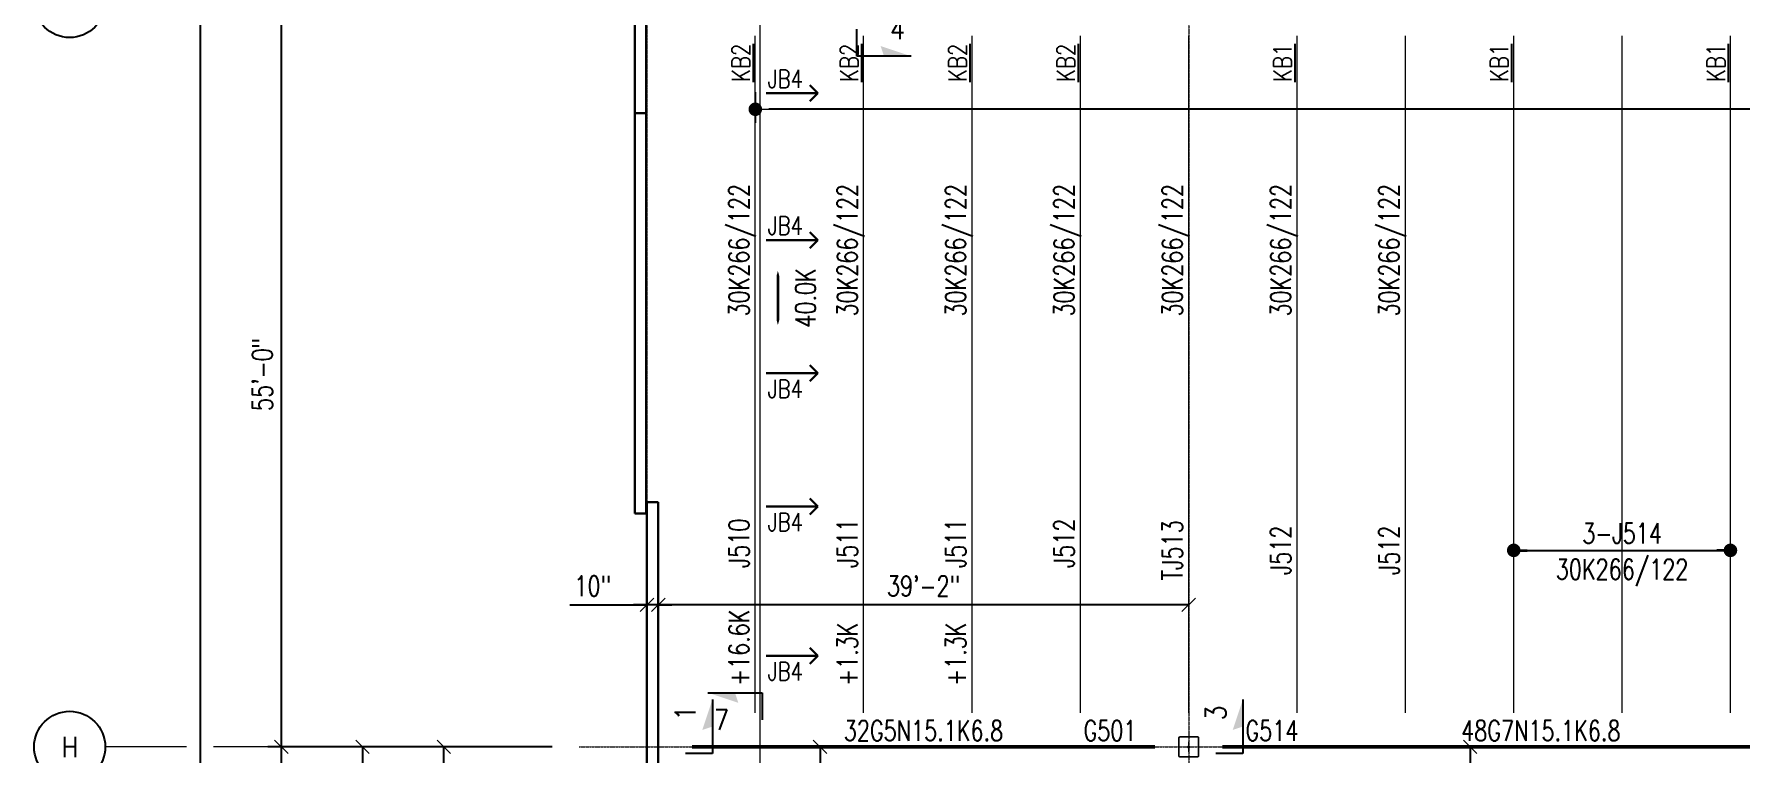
# Model space of a CAD drawing. Extents: x -14553 to 17595, y -13361 to 12610.
# Drawn here: x -543 to 969, y -4686 to -4048 of the extents above; entities that cross this region are included whole.
import ezdxf
from ezdxf.enums import TextEntityAlignment as Align
from ezdxf.lldxf.tags import DXFTag

# ---------------------------------------------------------------- set-up
doc = ezdxf.new("R2010")
doc.units = 0
doc.header["$LTSCALE"] = 0.5
doc.header["$MEASUREMENT"] = 0
doc.linetypes.add('CENTER', pattern=[2, 1.25, -0.25, 0.25, -0.25])
doc.layers.get('0').update_dxf_attribs({"linetype": 'CONTINUOUS'})
doc.layers.get('DEFPOINTS').update_dxf_attribs({"linetype": 'CONTINUOUS'})
for name, color, linetype in [('BRIDGING-KB', 140, 'CONTINUOUS'), ('Grid-Bubbles', 2, 'CONTINUOUS'), ('Section-Cuts', 2, 'CONTINUOUS')]:
    doc.layers.add(name, color=color, linetype=linetype)
for name, color, linetype, lineweight in [('CMU-FAUX', 254, 'CONTINUOUS', 30), ('CMU-Walls', 254, 'CONTINUOUS', 30), ('Columns', 41, 'CONTINUOUS', 40), ('Dim-Grid', 11, 'CONTINUOUS', 20), ('Girder-Marks', 50, 'CONTINUOUS', 35), ('Girders', 4, 'CONTINUOUS', 50), ('Grid-Lines', 251, 'CENTER', 5), ('Joist-Dims', 11, 'CONTINUOUS', 20), ('Joist-Loads', 50, 'CONTINUOUS', 18), ('Joist-Marks', 50, 'CONTINUOUS', 35), ('Joists', 1, 'CONTINUOUS', 15), ('Load-Key', 140, 'CONTINUOUS', 35)]:
    doc.layers.add(name, color=color, linetype=linetype, lineweight=lineweight)
doc.layers.add('ESFR - 6in MAINS', color=7, linetype='ESFR 6 MAINS', lineweight=9, true_color=0xc6c7c4)
doc.styles.add('NORMAL', font='simplex.shx', dxfattribs={"width": 0.75})
doc.styles.add('SECTION-ARROWS', font='simplex.shx', dxfattribs={"width": 0.75})
doc.styles.add('SECTION-ATTRIB-BOLD', font='simplex.shx', dxfattribs={"width": 0.75})
doc.styles.get("Standard").update_dxf_attribs({"font": 'SIMPLEX.SHX', "width": 0.75})
tags = doc.linetypes.add('ESFR 6 MAINS', pattern='A,0.25,-0.1,0,-0.1,0.25,-0.1,0,-0.1,["(6)",Standard,S=0.05,R=0,X=-0.05,Y=-0.025],-0.1,0,-0.1', length=1.1).pattern_tags.tags
tags[18] = DXFTag(74, 10)
doc.dimstyles.new('NMBS T192', dxfattribs={"dimscale": 192, "dimtxt": 0.09375, "dimasz": 0.0625, "dimexe": 0.0625, "dimexo": 0.125, "dimgap": 0.03125, "dimtad": 1, "dimdec": 4, "dimrnd": 0.0625, "dimzin": 3, "dimdsep": 46, "dimlunit": 4, "dimtxsty": 'Standard', "dimblk1": 'OBLIQUE', "dimblk2": 'OBLIQUE', "dimsah": 1, "dimcen": -0.125, "dimclrt": 2, "dimadec": 0, "dimazin": 0, "dimtfac": 0.625, "dimtdec": 4, "dimtmove": 0, "dimatfit": 2, "dimfxl": 0.0625, "dimtvp": 0.7, "dimtolj": 1, "dimtzin": 3, "dimarcsym": 0})
doc.dimstyles.new('NMBS T192 Dots', dxfattribs={"dimscale": 192, "dimtxt": 0.09375, "dimasz": 0.0625, "dimexe": 0.0625, "dimexo": 0.125, "dimgap": 0.03125, "dimtad": 1, "dimdec": 4, "dimrnd": 0.0625, "dimzin": 3, "dimdsep": 46, "dimlunit": 4, "dimtxsty": 'Standard', "dimblk": 'DOT', "dimcen": -0.125, "dimse1": 1, "dimse2": 1, "dimclrd": 4, "dimclrt": 50, "dimadec": 0, "dimazin": 0, "dimtfac": 0.625, "dimtdec": 4, "dimtmove": 0, "dimatfit": 2, "dimldrblk": 'OBLIQUE', "dimfxl": 0.0625, "dimtvp": 0.7, "dimtolj": 1, "dimtzin": 3, "dimarcsym": 0})

# ---------------------------------------------------------------- blocks, each defined once
blk = doc.blocks.new('Grid-Bub')
at = {"color": 0}
blk.add_circle((0, 0), 0.1641, dxfattribs=at)
at = {"style": 'SECTION-ATTRIB-BOLD', "width": 0.875}
blk.add_attdef('LABEL', text='', height=0.0938, dxfattribs=at).set_placement((0, 0), align=Align.MIDDLE_CENTER)
blk = doc.blocks.new('_OBLIQUE')
at = {"color": 0, "linetype": 'ByBlock'}
blk.add_line((-0.5, -0.5), (0.5, 0.5), dxfattribs=at)
blk = doc.blocks.new('*D35')
at = {"layer": 'DEFPOINTS', "color": 0, "transparency": 16777216}
for p in [(-60, -4020), (-324, -4680), (-60, -4680)]:
    blk.add_point(p, dxfattribs=at)
at = {"layer": 'Dim-Grid', "color": 0, "lineweight": -2, "transparency": 16777216}
for p, q in [((-84, -4020), (-336, -4020)), ((-324, -4020), (-324, -4680)), ((-84, -4680), (-336, -4680))]:
    blk.add_line(p, q, dxfattribs=at)
at = {"layer": 'Dim-Grid', "color": 0, "lineweight": -2, "transparency": 16777216, "xscale": 12, "yscale": 12, "zscale": 12}
for p, rotation in [((-324, -4020), 90), ((-324, -4680), 270)]:
    blk.add_blockref('_OBLIQUE', p, dxfattribs=dict(at, rotation=rotation))
at = {"layer": 'Dim-Grid', "color": 2, "transparency": 16777216, "insert": (-340.7, -4350), "char_height": 18, "attachment_point": 5, "rotation": 90}
blk.add_mtext('\\A1;55\'-0"', dxfattribs=at)
blk = doc.blocks.new('*D36')
at = {"layer": 'DEFPOINTS', "color": 0, "transparency": 16777216}
for p in [(-60, -4680), (-324, -5400), (-60, -5400)]:
    blk.add_point(p, dxfattribs=at)
at = {"layer": 'Dim-Grid', "color": 0, "lineweight": -2, "transparency": 16777216}
for p, q in [((-84, -4680), (-336, -4680)), ((-324, -4680), (-324, -5400)), ((-84, -5400), (-336, -5400))]:
    blk.add_line(p, q, dxfattribs=at)
at = {"layer": 'Dim-Grid', "color": 0, "lineweight": -2, "transparency": 16777216, "xscale": 12, "yscale": 12, "zscale": 12}
for p, rotation in [((-324, -4680), 90), ((-324, -5400), 270)]:
    blk.add_blockref('_OBLIQUE', p, dxfattribs=dict(at, rotation=rotation))
at = {"layer": 'Dim-Grid', "color": 2, "transparency": 16777216, "insert": (-340.7, -5040), "char_height": 18, "attachment_point": 5, "rotation": 90}
blk.add_mtext('\\A1;60\'-0"', dxfattribs=at)
blk = doc.blocks.new('*D37')
at = {"layer": 'DEFPOINTS', "color": 0, "transparency": 16777216}
for p in [(-60, 0), (-396, -5400), (-60, -5400)]:
    blk.add_point(p, dxfattribs=at)
at = {"layer": 'Dim-Grid', "color": 0, "lineweight": -2, "transparency": 16777216}
for p, q in [((-84, 0), (-408, 0)), ((-396, 0), (-396, -5400)), ((-84, -5400), (-408, -5400))]:
    blk.add_line(p, q, dxfattribs=at)
at = {"layer": 'Dim-Grid', "color": 0, "lineweight": -2, "transparency": 16777216, "xscale": 12, "yscale": 12, "zscale": 12}
for p, rotation in [((-396, 0), 90), ((-396, -5400), 270)]:
    blk.add_blockref('_OBLIQUE', p, dxfattribs=dict(at, rotation=rotation))
at = {"layer": 'Dim-Grid', "color": 2, "transparency": 16777216, "insert": (-412.7, -2700), "char_height": 18, "attachment_point": 5, "rotation": 90}
blk.add_mtext('\\A1;450\'-0"', dxfattribs=at)
blk = doc.blocks.new('Tube')
at = {"lineweight": 15}
for p, q in [((-0.031, 0), (0.031, 0)), ((0, -0.031), (0, 0.031))]:
    blk.add_line(p, q, dxfattribs=at)
at = {"color": 0, "linetype": 'ByBlock', "const_width": 0.0104}
blk.add_lwpolyline([(-0.053, 0.061), (0.053, 0.061, -0.414214), (0.061, 0.053), (0.061, -0.053, -0.414214), (0.053, -0.061), (-0.053, -0.061, -0.414214), (-0.061, -0.053), (-0.061, 0.053, -0.414214)], format="xyb", close=True, dxfattribs=at)
blk.add_point((0, 0))
blk = doc.blocks.new('*D72')
at = {"layer": 'DEFPOINTS', "color": 0, "transparency": 16777216}
for p in [(192, -4680), (153.4, -5327), (192, -5327)]:
    blk.add_point(p, dxfattribs=at)
at = {"layer": 'Dim-Grid', "color": 0, "lineweight": -2, "transparency": 16777216}
blk.add_line((153.4, -4680), (153.4, -5327), dxfattribs=at)
at = {"layer": 'Dim-Grid', "color": 0, "lineweight": -2, "transparency": 16777216, "xscale": 12, "yscale": 12, "zscale": 12}
for p, rotation in [((153.4, -4680), 90), ((153.4, -5327), 270)]:
    blk.add_blockref('_OBLIQUE', p, dxfattribs=dict(at, rotation=rotation))
at = {"layer": 'Dim-Grid', "color": 2, "transparency": 16777216, "insert": (136.7, -4951.9), "char_height": 18, "attachment_point": 5, "rotation": 90}
blk.add_mtext('\\A1;53\'-11"', dxfattribs=at)
blk = doc.blocks.new('*D74')
at = {"layer": 'DEFPOINTS', "color": 0, "transparency": 16777216}
for p in [(768, -4680), (729.4, -5400), (768, -5400)]:
    blk.add_point(p, dxfattribs=at)
at = {"layer": 'Dim-Grid', "color": 0, "lineweight": -2, "transparency": 16777216}
blk.add_line((729.4, -4680), (729.4, -5400), dxfattribs=at)
at = {"layer": 'Dim-Grid', "color": 0, "lineweight": -2, "transparency": 16777216, "xscale": 12, "yscale": 12, "zscale": 12}
for p, rotation in [((729.4, -4680), 90), ((729.4, -5400), 270)]:
    blk.add_blockref('_OBLIQUE', p, dxfattribs=dict(at, rotation=rotation))
at = {"layer": 'Dim-Grid', "color": 2, "transparency": 16777216, "insert": (712.7, -5040), "char_height": 18, "attachment_point": 5, "rotation": 90}
blk.add_mtext('\\A1;60\'-0"', dxfattribs=at)
blk = doc.blocks.new('*D94')
at = {"layer": 'DEFPOINTS', "color": 0, "transparency": 16777216}
for p in [(10, -4554.2), (10, -4663.2), (480, -4663.2)]:
    blk.add_point(p, dxfattribs=at)
at = {"layer": 'Dim-Grid', "color": 0, "lineweight": -2, "transparency": 16777216}
blk.add_line((480, -4554.2), (10, -4554.2), dxfattribs=at)
at = {"layer": 'Dim-Grid', "color": 0, "lineweight": -2, "transparency": 16777216, "xscale": 12, "yscale": 12, "zscale": 12, "rotation": 180}
blk.add_blockref('_OBLIQUE', (10, -4554.2), dxfattribs=at)
at = {"layer": 'Dim-Grid', "color": 0, "lineweight": -2, "transparency": 16777216, "xscale": 12, "yscale": 12, "zscale": 12}
blk.add_blockref('_OBLIQUE', (480, -4554.2), dxfattribs=at)
at = {"layer": 'Dim-Grid', "color": 2, "transparency": 16777216, "insert": (245, -4537.5), "char_height": 18, "attachment_point": 5}
blk.add_mtext('\\A1;39\'-2"', dxfattribs=at)
blk = doc.blocks.new('*D95')
at = {"layer": 'DEFPOINTS', "color": 0, "transparency": 16777216}
for p in [(10, -4515.6), (0, -4537.1), (0, -4554.2)]:
    blk.add_point(p, dxfattribs=at)
at = {"layer": 'Dim-Grid', "color": 0, "lineweight": -2, "transparency": 16777216}
for p, q in [((-68.2, -4554.2), (0, -4554.2)), ((0, -4554.2), (-12, -4554.2)), ((10, -4554.2), (0, -4554.2)), ((10, -4554.2), (0, -4554.2)), ((10, -4554.2), (22, -4554.2))]:
    blk.add_line(p, q, dxfattribs=at)
at = {"layer": 'Dim-Grid', "color": 0, "lineweight": -2, "transparency": 16777216, "xscale": 12, "yscale": 12, "zscale": 12}
blk.add_blockref('_OBLIQUE', (0, -4554.2), dxfattribs=at)
at = {"layer": 'Dim-Grid', "color": 0, "lineweight": -2, "transparency": 16777216, "xscale": 12, "yscale": 12, "zscale": 12, "rotation": 180}
blk.add_blockref('_OBLIQUE', (10, -4554.2), dxfattribs=at)
at = {"layer": 'Dim-Grid', "color": 2, "transparency": 16777216, "insert": (-48.1, -4537.5), "char_height": 18, "attachment_point": 5}
blk.add_mtext('\\A1;10"', dxfattribs=at)
blk = doc.blocks.new('_DOT')
at = {"color": 0, "linetype": 'ByBlock'}
blk.add_line((-0.5, 0), (-1, 0), dxfattribs=at)
at = {"color": 0, "linetype": 'ByBlock', "const_width": 0.5}
blk.add_lwpolyline([(-0.25, 0, 1), (0.25, 0, 1)], format="xyb", close=True, dxfattribs=at)
blk = doc.blocks.new('*D108')
at = {"layer": 'DEFPOINTS', "color": 0, "transparency": 16777216}
for p in [(96, -4076), (4224, -4076), (96, -4115.1)]:
    blk.add_point(p, dxfattribs=at)
at = {"layer": 'Joist-Dims', "color": 0, "lineweight": -2, "transparency": 16777216}
for p, q in [((96, -4100), (96, -4127.1)), ((4224, -4100), (4224, -4127.1)), ((4212, -4115.1), (108, -4115.1))]:
    blk.add_line(p, q, dxfattribs=at)
at = {"layer": 'Joist-Dims', "color": 0, "lineweight": -2, "transparency": 16777216, "xscale": 12, "yscale": 12, "zscale": 12, "rotation": 180}
blk.add_blockref('_DOT', (96, -4115.1), dxfattribs=at)
at = {"layer": 'Joist-Dims', "color": 0, "lineweight": -2, "transparency": 16777216, "xscale": 12, "yscale": 12, "zscale": 12}
blk.add_blockref('_DOT', (4224, -4115.1), dxfattribs=at)
at = {"layer": 'Joist-Dims', "color": 2, "transparency": 16777216, "insert": (2160, -4100.1), "char_height": 18, "attachment_point": 5}
blk.add_mtext('\\A1;5', dxfattribs=at)
blk = doc.blocks.new('DOT')
at = {"color": 0, "linetype": 'ByBlock'}
blk.add_line((-0.5, 0), (-1, 0), dxfattribs=at)
at = {"color": 0, "linetype": 'ByBlock', "const_width": 0.5}
blk.add_lwpolyline([(-0.25, 0, 1), (0.25, 0, 1)], format="xyb", close=True, dxfattribs=at)
blk = doc.blocks.new('*D122')
at = {"layer": 'DEFPOINTS', "color": 0, "transparency": 16777216}
for p in [(-60, -4680), (-252, -5337), (-60, -5337)]:
    blk.add_point(p, dxfattribs=at)
at = {"layer": 'Dim-Grid', "color": 0, "lineweight": -2, "transparency": 16777216}
for p, q in [((-84, -4680), (-264, -4680)), ((-252, -4680), (-252, -5337)), ((-84, -5337), (-264, -5337))]:
    blk.add_line(p, q, dxfattribs=at)
at = {"layer": 'Dim-Grid', "color": 0, "lineweight": -2, "transparency": 16777216, "xscale": 12, "yscale": 12, "zscale": 12}
for p, rotation in [((-252, -4680), 90), ((-252, -5337), 270)]:
    blk.add_blockref('_OBLIQUE', p, dxfattribs=dict(at, rotation=rotation))
at = {"layer": 'Dim-Grid', "color": 2, "transparency": 16777216, "insert": (-268.7, -5008.5), "char_height": 18, "attachment_point": 5, "rotation": 90}
blk.add_mtext('\\A1;54\'-9"', dxfattribs=at)
blk = doc.blocks.new('JDS_SectArrow')
at = {"layer": 'Section-Cuts'}
for p, q in [((0.25, 0.21875), (0.25, -0.03125)), ((0.25, -0.03125), (0.125, -0.03125))]:
    blk.add_line(p, q, dxfattribs=at)
blk.add_solid([(0.203125, 0.078125), (0.25, 0.21875), (0.25, 0.09375), (0.25, 0.21875)], dxfattribs=at)
at = {"layer": 'Section-Cuts', "color": 140, "lineweight": 30, "style": 'SECTION-ARROWS', "width": 0.875, "flags": 8}
blk.add_attdef('SECT', text='', height=0.09375, rotation=90, dxfattribs=at).set_placement((0.125, 0.15625), align=Align.MIDDLE_CENTER)
blk = doc.blocks.new('*D398')
at = {"layer": 'DEFPOINTS', "color": 0, "transparency": 16777216}
for p in [(768, -4505.9), (960, -4505.9), (960, -4505.9)]:
    blk.add_point(p, dxfattribs=at)
at = {"layer": 'Joist-Marks', "color": 4, "lineweight": -2, "transparency": 16777216}
blk.add_line((780, -4505.9), (948, -4505.9), dxfattribs=at)
at = {"layer": 'Joist-Marks', "color": 4, "lineweight": -2, "transparency": 16777216, "xscale": 12, "yscale": 12, "zscale": 12, "rotation": 180}
blk.add_blockref('_DOT', (768, -4505.9), dxfattribs=at)
at = {"layer": 'Joist-Marks', "color": 4, "lineweight": -2, "transparency": 16777216, "xscale": 12, "yscale": 12, "zscale": 12}
blk.add_blockref('_DOT', (960, -4505.9), dxfattribs=at)
at = {"layer": 'Joist-Marks', "color": 50, "transparency": 16777216, "char_height": 18, "attachment_point": 5}
for s, insert in [('\\A1;3-J514', (864, -4490.9)), ('\\A1;30K266/122', (864, -4525.7))]:
    blk.add_mtext(s, dxfattribs=dict(at, insert=insert))
blk = doc.blocks.new('*D431')
at = {"layer": 'DEFPOINTS', "color": 0, "transparency": 16777216}
for p in [(-180, -4680), (-60, -4680), (-60, -4873)]:
    blk.add_point(p, dxfattribs=at)
at = {"layer": 'Dim-Grid', "color": 0, "lineweight": -2, "transparency": 16777216}
for p, q in [((-84, -4680), (-192, -4680)), ((-180, -4873), (-180, -4680)), ((-84, -4873), (-192, -4873))]:
    blk.add_line(p, q, dxfattribs=at)
at = {"layer": 'Dim-Grid', "color": 0, "lineweight": -2, "transparency": 16777216, "xscale": 12, "yscale": 12, "zscale": 12}
for p, rotation in [((-180, -4680), 90), ((-180, -4873), 270)]:
    blk.add_blockref('_OBLIQUE', p, dxfattribs=dict(at, rotation=rotation))
at = {"layer": 'Dim-Grid', "color": 2, "transparency": 16777216, "insert": (-196.7, -4776.5), "char_height": 18, "attachment_point": 5, "rotation": 90}
blk.add_mtext('\\A1;16\'-1"', dxfattribs=at)

msp = doc.modelspace()

# ---------------------------------------------------------------- linework, layer by layer
at = {"layer": 'CMU-FAUX'}
for p, q in [((151.34421, -4100.91636), (144.27314, -4093.8453)), ((105.50521, -4100.91636), (151.34421, -4100.91636)), ((151.34421, -4100.91636), (144.27314, -4107.98743)), ((105.50521, -4231.02587), (151.34421, -4231.02587)), ((151.34421, -4231.02587), (144.27314, -4223.9548)), ((151.34421, -4231.02587), (144.27314, -4238.09694)), ((105.50521, -4349.01725), (151.34421, -4349.01725)), ((151.34421, -4349.01725), (144.27314, -4341.94618)), ((151.34421, -4349.01725), (144.27314, -4356.08831)), ((151.34421, -4467.00862), (144.27314, -4459.93756)), ((105.50521, -4467.00862), (151.34421, -4467.00862)), ((151.34421, -4467.00862), (144.27314, -4474.07969)), ((151.34421, -4599.24384), (144.27314, -4592.17277)), ((105.50521, -4599.24384), (151.34421, -4599.24384)), ((151.34421, -4599.24384), (144.27314, -4606.31491))]:
    msp.add_line(p, q, dxfattribs=at)
at = {"layer": 'CMU-Walls'}
for p, q in [((-10.75, -2700), (-10.75, -4473.125)), ((-0.75, -2700), (-0.75, -4473.125)), ((-0.75, -4118.5), (-10.75, -4118.5)), ((-0.75, -4473.125), (-10.75, -4473.125)), ((10, -4463.125), (0, -4463.125)), ((0, -5337), (0, -4463.125)), ((10, -5327), (10, -4463.125))]:
    msp.add_line(p, q, dxfattribs=at)
at = {"layer": 'Dim-Grid'}
for p, q in [((-408, -4680), (-480, -4680)), ((-336, -4680), (-384, -4680))]:
    msp.add_line(p, q, dxfattribs=at)
at = {"layer": 'ESFR - 6in MAINS'}
msp.add_line((100, -2843), (100, -5327), dxfattribs=at)
at = {"layer": 'Girders'}
for p, q in [((450, -4680), (40, -4680)), ((510, -4680), (1074, -4680))]:
    msp.add_line(p, q, dxfattribs=at)
at = {"layer": 'Grid-Lines'}
for p, q in [((0, 60), (0, -5460)), ((480, 60), (480, -5460)), ((-60, -4680), (8508, -4680))]:
    msp.add_line(p, q, dxfattribs=at)
at = {"layer": 'Joists'}
for p, q in [((96, -4650), (96, -4050)), ((192, -4650), (192, -4050)), ((288, -4650), (288, -4050)), ((384, -4650), (384, -4050)), ((480, -4650), (480, -4050)), ((576, -4650), (576, -4050)), ((672, -4650), (672, -4050)), ((768, -4650), (768, -4050)), ((864, -4650), (864, -4050)), ((960, -4650), (960, -4050))]:
    msp.add_line(p, q, dxfattribs=at)
at = {"layer": 'Load-Key', "color": 2}
msp.add_lwpolyline([(116.00157, -4306.25317, 0, 9, 0), (116.00157, -4289.75317, 2.4, 2.4, 0), (116.00157, -4274.75317, 9, 0, 0), (116.00157, -4258.25317, 0, 0, 0)], format="xyseb", dxfattribs=at)

# ---------------------------------------------------------------- block references
at = {"layer": 'Columns', "xscale": 144, "yscale": 144}
msp.add_blockref('Tube', (480, -4680), dxfattribs=at)
at = {"layer": 'Grid-Bubbles', "xscale": 192, "yscale": 192}
for p, values in [((-511.5, -4020), {'LABEL': 'G'}), ((-511.5, -4680), {'LABEL': 'H'})]:
    msp.add_blockref('Grid-Bub', p, dxfattribs=at).add_auto_attribs(values)
at = {"layer": 'Section-Cuts'}
ref = msp.add_blockref('JDS_SectArrow', (192, -4020), dxfattribs=dict(at, xscale=192, yscale=192, rotation=269.9999999999997))
ref.add_attrib('SECT', '4', dxfattribs={"color": 140, "lineweight": 30, "height": 18, "style": 'SECTION-ARROWS', "width": 0.875}).set_placement((222, -4044), align=Align.MIDDLE_CENTER)
ref = msp.add_blockref('JDS_SectArrow', (10, -4680), dxfattribs=dict(at, xscale=192, yscale=192))
ref.add_attrib('SECT', '1', dxfattribs={"color": 140, "lineweight": 30, "height": 18, "rotation": 90, "style": 'SECTION-ARROWS', "width": 0.875}).set_placement((34, -4650), align=Align.MIDDLE_CENTER)
ref = msp.add_blockref('JDS_SectArrow', (96, -4680), dxfattribs=dict(at, xscale=192, yscale=192, rotation=89.99999999999991))
ref.add_attrib('SECT', '7', dxfattribs={"color": 140, "lineweight": 30, "height": 18, "style": 'SECTION-ARROWS', "width": 0.875}).set_placement((66, -4656), align=Align.MIDDLE_CENTER)
ref = msp.add_blockref('JDS_SectArrow', (480, -4680), dxfattribs=dict(at, xscale=192, yscale=192))
ref.add_attrib('SECT', '3', dxfattribs={"color": 140, "lineweight": 30, "height": 18, "rotation": 90, "style": 'SECTION-ARROWS', "width": 0.875}).set_placement((504, -4650), align=Align.MIDDLE_CENTER)

# ---------------------------------------------------------------- texts
at = {"layer": 'BRIDGING-KB', "style": 'NORMAL', "width": 0.8}
for s, p in [('%%UKB2', (96, -4074)), ('%%UKB2', (192, -4074)), ('%%UKB2', (288, -4074)), ('%%UKB2', (384, -4074)), ('%%UKB1', (576, -4074)), ('%%UKB1', (768, -4074)), ('%%UKB1', (960, -4074))]:
    msp.add_text(s, height=16, rotation=89.99985474, dxfattribs=at).set_placement(p, align=Align.BOTTOM_CENTER)
at = {"layer": 'CMU-FAUX', "style": 'NORMAL', "width": 0.8}
for p in [(122.61165, -4100.91636), (122.61165, -4231.02587), (122.61165, -4375.68391), (122.61165, -4493.67529), (122.61165, -4625.9105)]:
    msp.add_text('JB4', height=16, dxfattribs=at).set_placement(p, align=Align.BOTTOM_CENTER)
at = {"layer": 'Girder-Marks', "width": 0.75}
for s, p in [('32G5N15.1K6.8', (245, -4680)), ('48G7N15.1K6.8', (792, -4680))]:
    msp.add_text(s, height=18, dxfattribs=at).set_placement(p, align=Align.BOTTOM_CENTER)
msp.add_text('G501     ', height=18, dxfattribs=at).set_placement((480, -4680), align=Align.BOTTOM_RIGHT)
msp.add_text('     G514', height=18, dxfattribs=at).set_placement((480, -4680), align=Align.BOTTOM_LEFT)
at = {"layer": 'Joist-Loads', "width": 0.75}
for s, p in [('+16.6K', (96, -4626)), ('+1.3K', (192, -4626)), ('+1.3K', (288, -4626))]:
    msp.add_text(s, height=18, rotation=90, dxfattribs=at).set_placement(p, align=Align.BOTTOM_LEFT)
at = {"layer": 'Joist-Marks', "width": 0.75}
for s, p in [('30K266/122', (96, -4240)), ('30K266/122', (192, -4240)), ('30K266/122', (288, -4240)), ('30K266/122', (384, -4240)), ('30K266/122', (480, -4240)), ('30K266/122', (576, -4240)), ('30K266/122', (672, -4240)), ('J510', (96, -4499.74002)), ('J511', (192, -4499.74002)), ('J511', (288, -4499.74002)), ('J512', (384, -4499.74002)), ('TJ513', (480, -4505.9433)), ('J512', (576, -4505.9433)), ('J512', (672, -4505.9433))]:
    msp.add_text(s, height=18, rotation=90, dxfattribs=at).set_placement(p, align=Align.BOTTOM_CENTER)
at = {"layer": 'Load-Key', "color": 2, "style": 'NORMAL', "width": 0.75}
msp.add_text('40.0K', height=18, rotation=90, dxfattribs=at).set_placement((154.85914, -4282.25317), align=Align.BOTTOM_CENTER)

# ---------------------------------------------------------------- dimensions: what is measured, and where the dimension line sits
at = {"layer": 'Dim-Grid'}
for base, p1, p2, picture, middle in [((-396, -5400), (-60, 0), (-60, -5400), '*D37', (-412.71429, -2700)), ((-324, -4680), (-60, -4020), (-60, -4680), '*D35', (-340.71429, -4350)), ((-324, -5400), (-60, -4680), (-60, -5400), '*D36', (-340.71429, -5040)), ((-252, -5337), (-60, -4680), (-60, -5337), '*D122', (-268.71429, -5008.5))]:
    dim = msp.add_linear_dim(base=base, p1=p1, p2=p2, angle=90, dimstyle='NMBS T192', dxfattribs=at)
    dim.commit()
    dim.dimension.update_dxf_attribs({"geometry": picture, "text_midpoint": middle})
for base, p1, p2, angle, override, picture, middle in [((0, -4554.23123), (10, -4515.64221), (0, -4537.14221), 180, {"dimse1": 1, "dimse2": 1, "dimtmove": 1}, '*D95', (-48.1012, -4555.34716)), ((153.41098, -5327), (192, -4680), (192, -5327), 270, {"dimse1": 1, "dimse2": 1}, '*D72', (153.41098, -4951.86308))]:
    dim = msp.add_linear_dim(base=base, p1=p1, p2=p2, angle=angle, dimstyle='NMBS T192', override=override, dxfattribs=at)
    dim.commit()
    dim.dimension.update_dxf_attribs({"geometry": picture, "text_midpoint": middle, "dimtype": 160})
dim = msp.add_linear_dim(base=(10, -4554.23123), p1=(480, -4663.18952), p2=(10, -4663.18952), dimstyle='NMBS T192', override={"dimse1": 1, "dimse2": 1}, dxfattribs=at)
dim.commit()
dim.dimension.update_dxf_attribs({"geometry": '*D94', "text_midpoint": (245, -4537.51694)})
for base, p1, p2, angle, override, picture, middle in [((-180, -4680), (-60, -4873), (-60, -4680), 90, {"dimtmove": 1}, '*D431', (-196.71429, -4776.5)), ((729.41098, -5400), (768, -4680), (768, -5400), 270, {"dimse1": 1, "dimse2": 1}, '*D74', (712.6967, -5040))]:
    dim = msp.add_linear_dim(base=base, p1=p1, p2=p2, angle=angle, dimstyle='NMBS T192', override=override, dxfattribs=at)
    dim.commit()
    dim.dimension.update_dxf_attribs({"geometry": picture, "text_midpoint": middle})
at = {"layer": 'Joist-Dims'}
dim = msp.add_linear_dim(base=(96, -4115.11908), p1=(4224, -4076), p2=(96, -4076), text='5', dimstyle='NMBS T192', override={"dimblk1": 'DOT', "dimblk2": 'DOT'}, dxfattribs=at)
dim.commit()
dim.dimension.update_dxf_attribs({"geometry": '*D108', "text_midpoint": (2160, -4100.11908)})
at = {"layer": 'Joist-Marks'}
dim = msp.add_linear_dim(base=(960, -4505.9433), p1=(768, -4505.9433), p2=(960, -4505.9433), text='3-J514\\X30K266/122', dimstyle='NMBS T192 Dots', dxfattribs=at)
dim.commit()
dim.dimension.update_dxf_attribs({"geometry": '*D398', "text_midpoint": (864, -4505.9433)})

doc.saveas('drawing.dxf')
